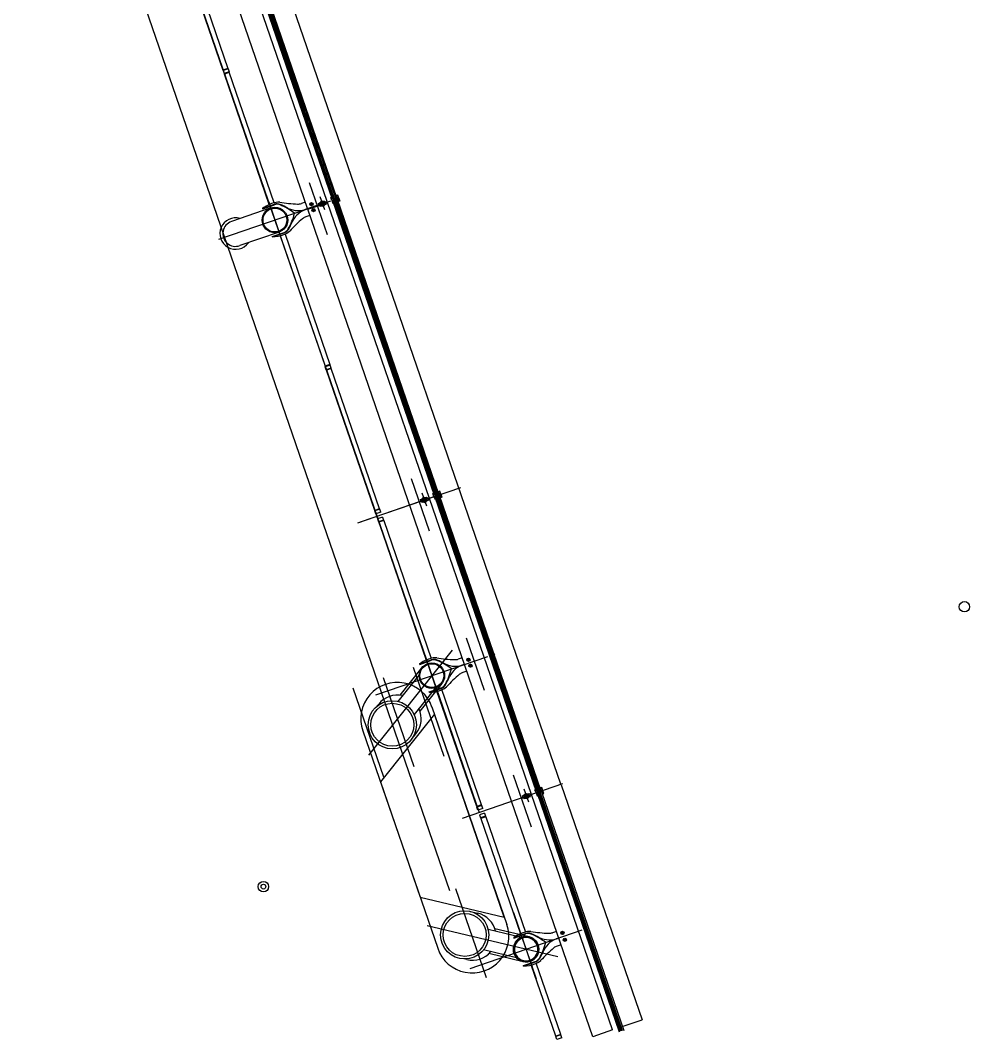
# Model space of a CAD drawing. Extents: x 809487 to 809680, y 818779 to 819225.
# Drawn here: x 809651.04 to 809660.13, y 818848.13 to 818857.89 of the extents above; entities that cross this region are included whole.
import ezdxf

# ---------------------------------------------------------------- set-up
doc = ezdxf.new("R2010")
doc.units = 0
for name, color, linetype in [('F-RC', 7, 'Continuous'), ('MAJ214__', 7, 'Continuous'), ('MAJ270__', 7, 'Continuous'), ('MAJ292__', 7, 'Continuous'), ('MAJ314__', 7, 'Continuous')]:
    doc.layers.add(name, color=color, linetype=linetype)

msp = doc.modelspace()

# ---------------------------------------------------------------- linework, layer by layer
at = {"layer": 'F-RC'}
for p, q in [((809652.566, 818858.7691), (809653.0283, 818857.4265)), ((809652.5187, 818858.7529), (809652.981, 818857.4102)), ((809653.0283, 818857.4265), (809652.981, 818857.4102)), ((809653.0299, 818857.4218), (809652.9827, 818857.4055)), ((809652.9827, 818857.4055), (809652.9924, 818857.3771)), ((809652.9829, 818857.4109), (809652.9846, 818857.4062)), ((809653.0397, 818857.3934), (809652.9924, 818857.3771)), ((809653.0264, 818857.4259), (809653.0281, 818857.4211)), ((809653.0299, 818857.4218), (809653.0397, 818857.3934)), ((809653.0378, 818857.3928), (809653.0394, 818857.388)), ((809653.0217, 818857.3819), (809652.9941, 818857.3724)), ((809653.4244, 818856.1225), (809652.9941, 818857.3724)), ((809652.9943, 818857.3778), (809652.996, 818857.3731)), ((809653.0413, 818857.3887), (809653.0217, 818857.3819)), ((809653.4716, 818856.1392), (809653.0413, 818857.3887)), ((809653.5748, 818855.8395), (809654.005, 818854.59)), ((809653.5274, 818855.8236), (809653.9577, 818854.5737)), ((809653.9854, 818854.5832), (809653.9577, 818854.5737)), ((809654.0066, 818854.5852), (809653.9594, 818854.5689)), ((809653.9691, 818854.5406), (809653.9594, 818854.5689)), ((809653.9613, 818854.5696), (809653.9596, 818854.5743)), ((809654.005, 818854.59), (809653.9854, 818854.5832)), ((809654.0048, 818854.5846), (809654.0031, 818854.5893)), ((809654.0164, 818854.5569), (809654.0066, 818854.5852)), ((809654.0164, 818854.5569), (809653.9691, 818854.5406)), ((809654.018, 818854.5521), (809653.9708, 818854.5359)), ((809654.4331, 818853.1932), (809653.9708, 818854.5359)), ((809653.9727, 818854.5365), (809653.971, 818854.5412)), ((809654.0162, 818854.5515), (809654.0145, 818854.5562)), ((809654.4804, 818853.2095), (809654.018, 818854.5521)), ((809654.4804, 818853.2095), (809654.4331, 818853.1932)), ((809654.482, 818853.2048), (809654.4347, 818853.1885)), ((809654.4366, 818853.1891), (809654.435, 818853.1939)), ((809654.4801, 818853.2041), (809654.4785, 818853.2088)), ((809654.4917, 818853.1764), (809654.482, 818853.2048)), ((809654.4445, 818853.1601), (809654.4347, 818853.1885)), ((809654.4917, 818853.1764), (809654.4445, 818853.1601)), ((809654.508, 818853.1291), (809654.4607, 818853.1128)), ((809654.4607, 818853.1128), (809654.4705, 818853.0845)), ((809654.5178, 818853.1008), (809654.4705, 818853.0845)), ((809654.508, 818853.1291), (809654.5178, 818853.1008)), ((809654.5159, 818853.1001), (809654.5175, 818853.0954)), ((809654.5194, 818853.096), (809654.4721, 818853.0798)), ((809654.4721, 818853.0798), (809654.9267, 818851.7596)), ((809654.4724, 818853.0851), (809654.474, 818853.0804)), ((809654.5194, 818853.096), (809654.9738, 818851.7763)), ((809655.4098, 818850.3567), (809655.0296, 818851.4607)), ((809655.4571, 818850.3729), (809655.077, 818851.4766)), ((809655.4571, 818850.3729), (809655.4098, 818850.3567)), ((809655.4587, 818850.3682), (809655.4114, 818850.3519)), ((809655.4568, 818850.3676), (809655.4552, 818850.3723)), ((809655.4685, 818850.3398), (809655.4587, 818850.3682)), ((809655.4212, 818850.3236), (809655.4114, 818850.3519)), ((809655.4133, 818850.3526), (809655.4117, 818850.3573)), ((809655.4685, 818850.3398), (809655.4212, 818850.3236)), ((809655.4847, 818850.2926), (809655.4375, 818850.2763)), ((809655.4375, 818850.2763), (809655.4472, 818850.2479)), ((809655.4847, 818850.2926), (809655.4945, 818850.2642)), ((809655.4945, 818850.2642), (809655.4472, 818850.2479)), ((809655.4961, 818850.2595), (809655.4488, 818850.2432)), ((809655.4488, 818850.2432), (809655.829, 818849.1391)), ((809655.4491, 818850.2486), (809655.4507, 818850.2439)), ((809655.4926, 818850.2636), (809655.4942, 818850.2588)), ((809655.4961, 818850.2595), (809655.8761, 818849.1558)), ((809656.1667, 818848.1583), (809655.9319, 818848.8402)), ((809656.214, 818848.1746), (809655.9793, 818848.8561)), ((809656.214, 818848.1746), (809656.1667, 818848.1583)), ((809656.2157, 818848.1699), (809656.1684, 818848.1536)), ((809656.1781, 818848.1252), (809656.1684, 818848.1536)), ((809656.1703, 818848.1543), (809656.1686, 818848.159)), ((809656.2254, 818848.1415), (809656.1781, 818848.1252)), ((809656.2138, 818848.1692), (809656.2121, 818848.174)), ((809656.2254, 818848.1415), (809656.2157, 818848.1699))]:
    msp.add_line(p, q, dxfattribs=at)
at = {"layer": 'MAJ214__'}
for p, q in [((809653.9778, 818856.1511), (809652.026, 818861.8195)), ((809654.0384, 818856.1747), (809653.0666, 818858.997)), ((809654.0392, 818856.1749), (809653.0673, 818858.9973)), ((809654.0486, 818856.1782), (809653.0768, 818859.0005)), ((809654.06, 818856.1821), (809653.0881, 818859.0045)), ((809653.7887, 818856.086), (809653.8974, 818856.1235)), ((809653.8941, 818856.1329), (809653.9045, 818856.1365)), ((809653.8974, 818856.1235), (809653.8941, 818856.1329)), ((809653.9488, 818856.1531), (809653.9048, 818856.1379)), ((809653.9062, 818856.1305), (809653.9138, 818856.1331)), ((809653.9139, 818856.1331), (809653.9447, 818856.1437)), ((809653.9146, 818856.1455), (809653.9364, 818856.153)), ((809653.9153, 818856.1468), (809653.9146, 818856.1455)), ((809653.9146, 818856.1455), (809653.9156, 818856.1427)), ((809653.9351, 818856.1536), (809653.9153, 818856.1468)), ((809653.9156, 818856.1427), (809653.9374, 818856.1502)), ((809653.918, 818856.1435), (809653.9177, 818856.1429)), ((809653.9178, 818856.1424), (809653.9177, 818856.1429)), ((809653.9196, 818856.1166), (809653.9504, 818856.1272)), ((809653.935, 818856.1494), (809653.9356, 818856.1491)), ((809653.9351, 818856.1536), (809653.9364, 818856.153)), ((809653.9358, 818856.1486), (809653.9356, 818856.1491)), ((809653.9364, 818856.153), (809653.9374, 818856.1502)), ((809653.9523, 818856.1463), (809653.9447, 818856.1437)), ((809653.9499, 818856.1521), (809653.9603, 818856.1557)), ((809653.9597, 818856.1237), (809653.9701, 818856.1273)), ((809653.9603, 818856.1557), (809653.9636, 818856.1462)), ((809653.9636, 818856.1462), (809653.9778, 818856.1511)), ((809653.9668, 818856.1368), (809653.981, 818856.1417)), ((809653.9668, 818856.1368), (809653.9701, 818856.1273)), ((809655.9328, 818850.4733), (809653.981, 818856.1417)), ((809655.0151, 818853.3381), (809654.0433, 818856.1605)), ((809655.0159, 818853.3384), (809654.044, 818856.1607)), ((809655.0253, 818853.3416), (809654.0535, 818856.164)), ((809655.0367, 818853.3455), (809654.0648, 818856.1679)), ((809653.7919, 818856.0766), (809653.9006, 818856.114)), ((809653.9039, 818856.1045), (809653.9006, 818856.114)), ((809653.9143, 818856.1081), (809653.9039, 818856.1045)), ((809653.9195, 818856.1165), (809653.9119, 818856.1139)), ((809653.9486, 818856.1176), (809653.9268, 818856.1101)), ((809653.9268, 818856.1101), (809653.9278, 818856.1072)), ((809653.9496, 818856.1147), (809653.9278, 818856.1072)), ((809653.9291, 818856.1066), (809653.9278, 818856.1072)), ((809653.9287, 818856.1107), (809653.9284, 818856.1117)), ((809653.9291, 818856.1066), (809653.9489, 818856.1134)), ((809653.9467, 818856.1169), (809653.9464, 818856.1179)), ((809653.9486, 818856.1176), (809653.9496, 818856.1147)), ((809653.9489, 818856.1134), (809653.9496, 818856.1147)), ((809654.8708, 818853.2964), (809654.8812, 818853.2999)), ((809654.8806, 818853.268), (809654.8708, 818853.2964)), ((809654.9255, 818853.3165), (809654.8815, 818853.3014)), ((809654.8829, 818853.2939), (809654.8905, 818853.2965)), ((809654.8906, 818853.2966), (809654.9214, 818853.3072)), ((809654.8913, 818853.309), (809654.9131, 818853.3165)), ((809654.892, 818853.3102), (809654.8913, 818853.309)), ((809654.8913, 818853.309), (809654.8923, 818853.3061)), ((809654.9118, 818853.3171), (809654.892, 818853.3102)), ((809654.8923, 818853.3061), (809654.9141, 818853.3136)), ((809654.8947, 818853.3069), (809654.8944, 818853.3063)), ((809654.8945, 818853.3058), (809654.8944, 818853.3063)), ((809654.9117, 818853.3128), (809654.9123, 818853.3125)), ((809654.9118, 818853.3171), (809654.9131, 818853.3165)), ((809654.9125, 818853.312), (809654.9123, 818853.3125)), ((809654.9131, 818853.3165), (809654.9141, 818853.3136)), ((809654.929, 818853.3098), (809654.9214, 818853.3072)), ((809654.9266, 818853.3156), (809654.937, 818853.3191)), ((809654.937, 818853.3191), (809654.9468, 818853.2908)), ((809655.9918, 818850.5016), (809655.02, 818853.3239)), ((809655.9926, 818850.5018), (809655.0207, 818853.3242)), ((809656.002, 818850.5051), (809655.0302, 818853.3274)), ((809656.0134, 818850.509), (809655.0416, 818853.3313)), ((809654.891, 818853.2716), (809654.8806, 818853.268)), ((809654.8962, 818853.28), (809654.8886, 818853.2774)), ((809654.8963, 818853.28), (809654.9271, 818853.2906)), ((809654.9253, 818853.281), (809654.9035, 818853.2735)), ((809654.9035, 818853.2735), (809654.9045, 818853.2707)), ((809654.9263, 818853.2782), (809654.9045, 818853.2707)), ((809654.9058, 818853.2701), (809654.9045, 818853.2707)), ((809654.9054, 818853.2742), (809654.9051, 818853.2751)), ((809654.9058, 818853.2701), (809654.9257, 818853.2769)), ((809654.9234, 818853.2803), (809654.9231, 818853.2813)), ((809654.9253, 818853.281), (809654.9263, 818853.2782)), ((809654.9257, 818853.2769), (809654.9263, 818853.2782)), ((809654.9364, 818853.2872), (809654.9468, 818853.2908)), ((809655.8475, 818850.4598), (809655.858, 818850.4634)), ((809655.9022, 818850.4799), (809655.8582, 818850.4648)), ((809655.8673, 818850.46), (809655.8981, 818850.4706)), ((809655.868, 818850.4724), (809655.8898, 818850.4799)), ((809655.8687, 818850.4737), (809655.868, 818850.4724)), ((809655.868, 818850.4724), (809655.869, 818850.4696)), ((809655.8885, 818850.4805), (809655.8687, 818850.4737)), ((809655.869, 818850.4696), (809655.8908, 818850.4771)), ((809655.8714, 818850.4704), (809655.8711, 818850.4698)), ((809655.8712, 818850.4693), (809655.8711, 818850.4698)), ((809655.8884, 818850.4763), (809655.889, 818850.4759)), ((809655.8885, 818850.4805), (809655.8898, 818850.4799)), ((809655.8892, 818850.4755), (809655.889, 818850.4759)), ((809655.8898, 818850.4799), (809655.8908, 818850.4771)), ((809655.9057, 818850.4732), (809655.8981, 818850.4706)), ((809655.9033, 818850.479), (809655.9137, 818850.4826)), ((809655.9137, 818850.4826), (809655.9186, 818850.4684)), ((809655.9235, 818850.4542), (809655.9186, 818850.4684)), ((809656.7092, 818848.2184), (809655.9328, 818850.4733)), ((809656.7836, 818848.2022), (809655.9967, 818850.4874)), ((809656.7843, 818848.2025), (809655.9975, 818850.4876)), ((809656.7937, 818848.2057), (809656.0069, 818850.4909)), ((809656.8051, 818848.2097), (809656.0183, 818850.4948)), ((809655.8524, 818850.4456), (809655.8475, 818850.4598)), ((809655.8573, 818850.4314), (809655.8524, 818850.4456)), ((809655.8677, 818850.435), (809655.8573, 818850.4314)), ((809655.8596, 818850.4573), (809655.8672, 818850.46)), ((809655.8729, 818850.4434), (809655.8653, 818850.4408)), ((809655.873, 818850.4435), (809655.9038, 818850.4541)), ((809655.902, 818850.4444), (809655.8803, 818850.437)), ((809655.8803, 818850.437), (809655.8812, 818850.4341)), ((809655.903, 818850.4416), (809655.8812, 818850.4341)), ((809655.8825, 818850.4335), (809655.8812, 818850.4341)), ((809655.8821, 818850.4376), (809655.8818, 818850.4386)), ((809655.8825, 818850.4335), (809655.9024, 818850.4403)), ((809655.9001, 818850.4438), (809655.8998, 818850.4447)), ((809655.902, 818850.4444), (809655.903, 818850.4416)), ((809655.9024, 818850.4403), (809655.903, 818850.4416)), ((809655.9131, 818850.4506), (809655.9235, 818850.4542))]:
    msp.add_line(p, q, dxfattribs=at)
for points in [[(809653.3602, 818856.0856), (809653.473, 818856.1244)], [(809653.9154, 818856.1072), (809653.9594, 818856.1223)], [(809653.4541, 818855.8131), (809653.5669, 818855.852)], [(809654.8921, 818853.2706), (809654.9361, 818853.2858)], [(809654.8625, 818851.7227), (809654.9753, 818851.7616)], [(809654.9563, 818851.4503), (809655.0691, 818851.4891)], [(809655.8688, 818850.4341), (809655.9128, 818850.4492)], [(809655.7648, 818849.1022), (809655.8776, 818849.1411)], [(809655.8586, 818848.8298), (809655.9714, 818848.8686)]]:
    msp.add_lwpolyline(points, dxfattribs=at)
for centre, radius in [((809653.8278, 818856.1259), 0.0155), ((809653.8278, 818856.1259), 0.0135), ((809653.8278, 818856.1259), 0.0042), ((809653.9321, 818856.1301), 0.006), ((809653.8473, 818856.0692), 0.0155), ((809653.8473, 818856.0692), 0.0135), ((809653.8473, 818856.0692), 0.0042), ((809654.9088, 818853.2936), 0.006), ((809655.3301, 818851.7631), 0.0155), ((809655.3301, 818851.7631), 0.0135), ((809655.3301, 818851.7631), 0.0042), ((809655.3496, 818851.7063), 0.0155), ((809655.3496, 818851.7063), 0.0135), ((809655.3496, 818851.7063), 0.0042), ((809656.2307, 818849.1473), 0.0155), ((809656.2307, 818849.1473), 0.0135), ((809656.2307, 818849.1473), 0.0042), ((809656.2535, 818849.0811), 0.0155), ((809656.2535, 818849.0811), 0.0135), ((809656.2535, 818849.0811), 0.0042)]:
    msp.add_circle(centre, radius, dxfattribs=at)
for centre, radius, start, end in [((809653.4988, 818856.0495), 0.0792, 68.03764, 109), ((809653.3164, 818855.5971), 0.567, 59.89592, 68.03764), ((809653.9321, 818856.1301), 0.0095, 146.69488, 251.30512), ((809653.9321, 818856.1301), 0.0109, 101.1265, 116.87349), ((809653.9321, 818856.1301), 0.0095, 325.18264, 72.81736), ((809653.6108, 818856.105), 0.02, 239.89592, 251.32459), ((809653.7027, 818856.2947), 0.2307, 244.76877, 292.32268), ((809653.8527, 818855.8592), 0.2307, 105.67731, 153.23123), ((809653.8527, 818855.8592), 0.2307, 105.67731, 112.32268), ((809653.7027, 818856.2947), 0.2307, 285.67731, 292.32268), ((809653.9321, 818856.1301), 0.0109, 281.1265, 296.87349), ((809653.1188, 818856.1711), 0.567, 329.96236, 338.10407), ((809653.6634, 818855.9521), 0.02, 146.67541, 158.10407), ((809653.5411, 818855.9269), 0.0792, 289, 329.96236), ((809654.9088, 818853.2936), 0.0095, 146.69488, 251.30512), ((809654.9088, 818853.2936), 0.0109, 101.1265, 116.87349), ((809654.9088, 818853.2936), 0.0095, 325.18264, 72.81736), ((809654.9088, 818853.2936), 0.0109, 281.1265, 296.87349), ((809655.0011, 818851.6867), 0.0792, 68.03764, 109), ((809654.8186, 818851.2343), 0.567, 59.89592, 68.03764), ((809655.1131, 818851.7421), 0.02, 239.89592, 251.32459), ((809655.205, 818851.9318), 0.2307, 244.76877, 292.32268), ((809655.3549, 818851.4964), 0.2307, 105.67731, 153.23123), ((809655.3549, 818851.4964), 0.2307, 105.67731, 112.32268), ((809655.205, 818851.9318), 0.2307, 285.67731, 292.32268), ((809654.621, 818851.8082), 0.567, 329.96236, 338.10407), ((809655.1657, 818851.5893), 0.02, 146.67541, 158.10407), ((809655.0433, 818851.564), 0.0792, 289, 329.96236), ((809655.8855, 818850.457), 0.0095, 146.69488, 199.00008), ((809655.8855, 818850.457), 0.006, 18.99986, 199.00013), ((809655.8855, 818850.457), 0.0109, 101.1265, 116.87349), ((809655.8855, 818850.457), 0.0095, 18.99991, 72.81736), ((809655.8855, 818850.457), 0.0095, 199.00008, 251.30512), ((809655.8855, 818850.457), 0.006, 199.00013, 18.99986), ((809655.8855, 818850.457), 0.0109, 281.1265, 296.87349), ((809655.8855, 818850.457), 0.0095, 325.18264, 18.99991), ((809655.9034, 818849.0662), 0.0792, 68.03764, 109), ((809655.7209, 818848.6138), 0.567, 59.89592, 68.03764), ((809656.0154, 818849.1216), 0.02, 239.89592, 251.32459), ((809656.1073, 818849.3113), 0.2307, 244.76877, 292.32268), ((809656.2573, 818848.8759), 0.2307, 105.67731, 153.23123), ((809656.1073, 818849.3113), 0.2307, 285.67731, 292.32268), ((809656.2573, 818848.8759), 0.2307, 105.67731, 112.32268), ((809655.9456, 818848.9435), 0.0792, 289, 329.96236), ((809655.5233, 818849.1877), 0.567, 329.96236, 338.10407), ((809656.068, 818848.9688), 0.02, 146.67541, 158.10407)]:
    msp.add_arc(centre, radius, start, end, dxfattribs=at)
for points, degree in [([(809653.9045, 818856.1372), (809653.9045, 818856.1372), (809653.9045, 818856.1373), (809653.9046, 818856.1374), (809653.9046, 818856.1375), (809653.9046, 818856.1375), (809653.9046, 818856.1376), (809653.9046, 818856.1376), (809653.9046, 818856.1377), (809653.9046, 818856.1377), (809653.9047, 818856.1377), (809653.9047, 818856.1378), (809653.9047, 818856.1378), (809653.9048, 818856.1379), (809653.9048, 818856.1379), (809653.9048, 818856.1379)], 3), ([(809653.9054, 818856.131), (809653.9053, 818856.1313), (809653.9052, 818856.1317), (809653.905, 818856.1326), (809653.9049, 818856.1331), (809653.9047, 818856.1342), (809653.9046, 818856.1348), (809653.9046, 818856.136), (809653.9045, 818856.1366), (809653.9045, 818856.1372)], 3), ([(809653.9054, 818856.131), (809653.9054, 818856.131), (809653.9054, 818856.131), (809653.9054, 818856.1309), (809653.9054, 818856.1309), (809653.9054, 818856.1309), (809653.9054, 818856.1308), (809653.9054, 818856.1308)], 3), ([(809653.9062, 818856.1305), (809653.9062, 818856.1305), (809653.9062, 818856.1305), (809653.9062, 818856.1304), (809653.9061, 818856.1304), (809653.906, 818856.1304), (809653.906, 818856.1304), (809653.9059, 818856.1304), (809653.9058, 818856.1305), (809653.9057, 818856.1305), (809653.9056, 818856.1306), (809653.9055, 818856.1307), (809653.9055, 818856.1308), (809653.9054, 818856.1308)], 3), ([(809653.9138, 818856.1331), (809653.9138, 818856.1331), (809653.9138, 818856.133), (809653.9139, 818856.1329), (809653.9139, 818856.1327), (809653.914, 818856.1321), (809653.9141, 818856.1317), (809653.9143, 818856.1305), (809653.9144, 818856.1295), (809653.9149, 818856.1272), (809653.9152, 818856.126), (809653.9159, 818856.1237), (809653.9164, 818856.1226), (809653.9174, 818856.1205), (809653.9179, 818856.1196), (809653.9186, 818856.1182), (809653.9189, 818856.1178), (809653.9193, 818856.1171), (809653.9194, 818856.1169), (809653.9194, 818856.1166), (809653.9195, 818856.1166), (809653.9195, 818856.1165)], 3), ([(809653.9138, 818856.1331), (809653.9138, 818856.1331), (809653.9139, 818856.1331), (809653.9139, 818856.1331)], 2), ([(809653.925, 818856.1366), (809653.925, 818856.1366), (809653.925, 818856.1366), (809653.9249, 818856.1365), (809653.9249, 818856.1364), (809653.9247, 818856.1362), (809653.9246, 818856.136), (809653.9244, 818856.1357), (809653.9243, 818856.1355), (809653.9242, 818856.1353)], 3), ([(809653.9272, 818856.1399), (809653.926, 818856.1382), (809653.925, 818856.1366)], 2), ([(809653.9337, 818856.1396), (809653.9319, 818856.1402), (809653.93, 818856.1409)], 2), ([(809653.9351, 818856.1391), (809653.935, 818856.1392), (809653.9348, 818856.1393), (809653.9343, 818856.1394), (809653.9341, 818856.1395), (809653.9339, 818856.1395), (809653.9338, 818856.1396), (809653.9337, 818856.1396), (809653.9337, 818856.1396), (809653.9337, 818856.1396)], 3), ([(809653.9371, 818856.1204), (809653.9382, 818856.1221), (809653.9392, 818856.1236)], 2), ([(809653.9392, 818856.1236), (809653.9392, 818856.1236), (809653.9392, 818856.1236), (809653.9393, 818856.1237), (809653.9393, 818856.1238), (809653.9395, 818856.124), (809653.9396, 818856.1242), (809653.9398, 818856.1246), (809653.9399, 818856.1247), (809653.94, 818856.1249)], 3), ([(809653.9504, 818856.1272), (809653.9504, 818856.1272), (809653.9504, 818856.1272), (809653.9503, 818856.1274), (809653.9503, 818856.1276), (809653.9502, 818856.1281), (809653.9501, 818856.1285), (809653.9499, 818856.1298), (809653.9498, 818856.1308), (809653.9493, 818856.1331), (809653.949, 818856.1342), (809653.9483, 818856.1366), (809653.9478, 818856.1377), (809653.9468, 818856.1398), (809653.9463, 818856.1407), (809653.9456, 818856.142), (809653.9453, 818856.1425), (809653.9449, 818856.1431), (809653.9448, 818856.1433), (809653.9448, 818856.1436), (809653.9447, 818856.1437), (809653.9447, 818856.1437)], 3), ([(809653.9488, 818856.1531), (809653.9488, 818856.1531), (809653.9489, 818856.1531), (809653.9489, 818856.1531), (809653.949, 818856.153), (809653.9491, 818856.153), (809653.9491, 818856.153), (809653.9492, 818856.153), (809653.9492, 818856.1529), (809653.9492, 818856.1529), (809653.9493, 818856.1529), (809653.9493, 818856.1528), (809653.9494, 818856.1528), (809653.9494, 818856.1527), (809653.9495, 818856.1527), (809653.9495, 818856.1527)], 3), ([(809653.9495, 818856.1527), (809653.9499, 818856.1522), (809653.9502, 818856.1517), (809653.9509, 818856.1507), (809653.9512, 818856.1502), (809653.9517, 818856.1492), (809653.952, 818856.1487), (809653.9524, 818856.1479), (809653.9525, 818856.1476), (809653.9526, 818856.1473)], 3), ([(809653.958, 818856.1298), (809653.9574, 818856.1296), (809653.9567, 818856.1293), (809653.9551, 818856.1288), (809653.9542, 818856.1285), (809653.9526, 818856.1279), (809653.952, 818856.1277), (809653.9511, 818856.1274), (809653.9508, 818856.1273), (809653.9504, 818856.1272)], 3), ([(809653.958, 818856.1298), (809653.9571, 818856.1295), (809653.9563, 818856.1292), (809653.9554, 818856.1289), (809653.9541, 818856.1285), (809653.9529, 818856.128), (809653.9515, 818856.1276), (809653.9512, 818856.1274), (809653.9508, 818856.1273), (809653.9504, 818856.1272)], 3), ([(809653.9527, 818856.1471), (809653.9527, 818856.1471), (809653.9527, 818856.147), (809653.9527, 818856.1469), (809653.9527, 818856.1469), (809653.9527, 818856.1467), (809653.9527, 818856.1466), (809653.9526, 818856.1465), (809653.9525, 818856.1465), (809653.9524, 818856.1464), (809653.9524, 818856.1464), (809653.9523, 818856.1463), (809653.9523, 818856.1463), (809653.9523, 818856.1463)], 3), ([(809653.9527, 818856.1471), (809653.9527, 818856.1471), (809653.9527, 818856.1471), (809653.9527, 818856.1472), (809653.9527, 818856.1472), (809653.9526, 818856.1472), (809653.9526, 818856.1473), (809653.9526, 818856.1473)], 3), ([(809653.958, 818856.1298), (809653.958, 818856.1298), (809653.958, 818856.1298), (809653.958, 818856.1298), (809653.9581, 818856.1298), (809653.9582, 818856.1298), (809653.9582, 818856.1298), (809653.9583, 818856.1298), (809653.9584, 818856.1298), (809653.9585, 818856.1297), (809653.9586, 818856.1297), (809653.9587, 818856.1296), (809653.9587, 818856.1295), (809653.9588, 818856.1294)], 3), ([(809653.9588, 818856.1292), (809653.9588, 818856.1292), (809653.9588, 818856.1293), (809653.9588, 818856.1293), (809653.9588, 818856.1293), (809653.9588, 818856.1294), (809653.9588, 818856.1294), (809653.9588, 818856.1294)], 3), ([(809653.9588, 818856.1292), (809653.9589, 818856.1289), (809653.959, 818856.1286), (809653.9592, 818856.1277), (809653.9593, 818856.1272), (809653.9595, 818856.126), (809653.9596, 818856.1255), (809653.9596, 818856.1243), (809653.9597, 818856.1237), (809653.9597, 818856.1231)], 3), ([(809653.9597, 818856.1231), (809653.9597, 818856.123), (809653.9597, 818856.1229), (809653.9597, 818856.1228), (809653.9596, 818856.1228), (809653.9596, 818856.1227), (809653.9596, 818856.1227), (809653.9596, 818856.1226), (809653.9596, 818856.1226), (809653.9596, 818856.1225), (809653.9595, 818856.1225), (809653.9595, 818856.1224), (809653.9595, 818856.1224), (809653.9594, 818856.1224), (809653.9594, 818856.1223), (809653.9594, 818856.1223)], 3), ([(809653.9115, 818856.1131), (809653.9115, 818856.1132), (809653.9115, 818856.1132), (809653.9115, 818856.1133), (809653.9115, 818856.1134), (809653.9115, 818856.1135), (809653.9115, 818856.1136), (809653.9116, 818856.1137), (809653.9117, 818856.1138), (809653.9118, 818856.1139), (809653.9118, 818856.1139), (809653.9119, 818856.1139), (809653.9119, 818856.1139), (809653.9119, 818856.1139)], 3), ([(809653.9115, 818856.1131), (809653.9115, 818856.1131), (809653.9115, 818856.1131), (809653.9115, 818856.1131), (809653.9115, 818856.1131), (809653.9116, 818856.113), (809653.9116, 818856.113), (809653.9116, 818856.1129)], 3), ([(809653.9147, 818856.1076), (809653.9143, 818856.1081), (809653.914, 818856.1086), (809653.9133, 818856.1095), (809653.913, 818856.11), (809653.9125, 818856.111), (809653.9122, 818856.1115), (809653.9118, 818856.1123), (809653.9117, 818856.1126), (809653.9116, 818856.1129)], 3), ([(809653.9154, 818856.1072), (809653.9154, 818856.1072), (809653.9153, 818856.1072), (809653.9153, 818856.1072), (809653.9152, 818856.1072), (809653.9151, 818856.1072), (809653.9151, 818856.1072), (809653.9151, 818856.1073), (809653.915, 818856.1073), (809653.915, 818856.1073), (809653.9149, 818856.1074), (809653.9149, 818856.1074), (809653.9149, 818856.1074), (809653.9148, 818856.1075), (809653.9148, 818856.1076), (809653.9147, 818856.1076)], 3), ([(809653.9196, 818856.1166), (809653.9196, 818856.1166), (809653.9195, 818856.1165), (809653.9195, 818856.1165)], 2), ([(809653.9196, 818856.1166), (809653.9196, 818856.1166), (809653.9195, 818856.1165), (809653.9195, 818856.1165)], 2), ([(809653.9291, 818856.1211), (809653.9292, 818856.1211), (809653.9295, 818856.121), (809653.9299, 818856.1209), (809653.9301, 818856.1208), (809653.9303, 818856.1207), (809653.9304, 818856.1207), (809653.9305, 818856.1206), (809653.9305, 818856.1206), (809653.9305, 818856.1206)], 3), ([(809653.9305, 818856.1206), (809653.9323, 818856.12), (809653.9342, 818856.1194)], 2), ([(809654.8812, 818853.3006), (809654.8812, 818853.3007), (809654.8812, 818853.3008), (809654.8813, 818853.3009), (809654.8813, 818853.3009), (809654.8813, 818853.301), (809654.8813, 818853.301), (809654.8813, 818853.3011), (809654.8813, 818853.3011), (809654.8813, 818853.3012), (809654.8814, 818853.3012), (809654.8814, 818853.3013), (809654.8814, 818853.3013), (809654.8815, 818853.3013), (809654.8815, 818853.3014), (809654.8815, 818853.3014)], 3), ([(809654.8821, 818853.2945), (809654.882, 818853.2948), (809654.8819, 818853.2951), (809654.8817, 818853.296), (809654.8816, 818853.2965), (809654.8814, 818853.2977), (809654.8813, 818853.2982), (809654.8813, 818853.2994), (809654.8812, 818853.3), (809654.8812, 818853.3006)], 3), ([(809654.8821, 818853.2945), (809654.8821, 818853.2944), (809654.8821, 818853.2944), (809654.8821, 818853.2944), (809654.8821, 818853.2943), (809654.8821, 818853.2943), (809654.8821, 818853.2943), (809654.8821, 818853.2943)], 3), ([(809654.8829, 818853.2939), (809654.8829, 818853.2939), (809654.8829, 818853.2939), (809654.8829, 818853.2939), (809654.8828, 818853.2939), (809654.8827, 818853.2939), (809654.8827, 818853.2939), (809654.8826, 818853.2939), (809654.8825, 818853.2939), (809654.8824, 818853.294), (809654.8823, 818853.294), (809654.8822, 818853.2941), (809654.8822, 818853.2942), (809654.8821, 818853.2943)], 3), ([(809654.8905, 818853.2965), (809654.8905, 818853.2965), (809654.8906, 818853.2965), (809654.8906, 818853.2966)], 2), ([(809654.8905, 818853.2965), (809654.8905, 818853.2965), (809654.8905, 818853.2965), (809654.8906, 818853.2963), (809654.8906, 818853.2961), (809654.8907, 818853.2956), (809654.8908, 818853.2952), (809654.891, 818853.2939), (809654.8911, 818853.2929), (809654.8916, 818853.2906), (809654.8919, 818853.2894), (809654.8926, 818853.2871), (809654.8931, 818853.286), (809654.8941, 818853.2839), (809654.8946, 818853.283), (809654.8953, 818853.2817), (809654.8956, 818853.2812), (809654.896, 818853.2806), (809654.8961, 818853.2803), (809654.8962, 818853.2801), (809654.8962, 818853.28), (809654.8962, 818853.28)], 3), ([(809654.9017, 818853.3001), (809654.9017, 818853.3001), (809654.9017, 818853.3001), (809654.9016, 818853.3), (809654.9016, 818853.2999), (809654.9014, 818853.2997), (809654.9013, 818853.2995), (809654.9011, 818853.2991), (809654.901, 818853.2989), (809654.9009, 818853.2988)], 3), ([(809654.9039, 818853.3033), (809654.9027, 818853.3016), (809654.9017, 818853.3001)], 2), ([(809654.9104, 818853.3031), (809654.9086, 818853.3036), (809654.9067, 818853.3043)], 2), ([(809654.9119, 818853.3026), (809654.9117, 818853.3026), (809654.9115, 818853.3027), (809654.911, 818853.3028), (809654.9108, 818853.3029), (809654.9106, 818853.303), (809654.9105, 818853.303), (809654.9104, 818853.3031), (809654.9104, 818853.3031), (809654.9104, 818853.3031)], 3), ([(809654.9271, 818853.2906), (809654.9271, 818853.2906), (809654.9271, 818853.2906), (809654.927, 818853.2908), (809654.927, 818853.291), (809654.9269, 818853.2916), (809654.9268, 818853.292), (809654.9266, 818853.2932), (809654.9265, 818853.2942), (809654.926, 818853.2965), (809654.9257, 818853.2977), (809654.925, 818853.3), (809654.9245, 818853.3011), (809654.9235, 818853.3032), (809654.923, 818853.3041), (809654.9223, 818853.3054), (809654.922, 818853.3059), (809654.9217, 818853.3066), (809654.9216, 818853.3068), (809654.9215, 818853.307), (809654.9214, 818853.3071), (809654.9214, 818853.3072)], 3), ([(809654.9255, 818853.3165), (809654.9255, 818853.3165), (809654.9256, 818853.3165), (809654.9257, 818853.3165), (809654.9257, 818853.3165), (809654.9258, 818853.3165), (809654.9258, 818853.3164), (809654.9259, 818853.3164), (809654.9259, 818853.3164), (809654.9259, 818853.3163), (809654.926, 818853.3163), (809654.926, 818853.3163), (809654.9261, 818853.3162), (809654.9261, 818853.3162), (809654.9262, 818853.3161), (809654.9262, 818853.3161)], 3), ([(809654.9262, 818853.3161), (809654.9266, 818853.3156), (809654.9269, 818853.3151), (809654.9276, 818853.3141), (809654.9279, 818853.3137), (809654.9284, 818853.3127), (809654.9287, 818853.3122), (809654.9291, 818853.3114), (809654.9292, 818853.3111), (809654.9293, 818853.3107)], 3), ([(809654.9347, 818853.2932), (809654.9341, 818853.293), (809654.9334, 818853.2928), (809654.9318, 818853.2922), (809654.9309, 818853.2919), (809654.9293, 818853.2914), (809654.9287, 818853.2912), (809654.9278, 818853.2908), (809654.9275, 818853.2907), (809654.9271, 818853.2906)], 3), ([(809654.9347, 818853.2932), (809654.9338, 818853.2929), (809654.933, 818853.2926), (809654.9321, 818853.2923), (809654.9308, 818853.2919), (809654.9296, 818853.2915), (809654.9283, 818853.291), (809654.9279, 818853.2909), (809654.9275, 818853.2908), (809654.9271, 818853.2906)], 3), ([(809654.9294, 818853.3105), (809654.9294, 818853.3105), (809654.9294, 818853.3105), (809654.9294, 818853.3104), (809654.9294, 818853.3103), (809654.9294, 818853.3101), (809654.9294, 818853.3101), (809654.9293, 818853.31), (809654.9292, 818853.3099), (809654.9291, 818853.3098), (809654.9291, 818853.3098), (809654.929, 818853.3098), (809654.929, 818853.3098), (809654.929, 818853.3098)], 3), ([(809654.9294, 818853.3105), (809654.9294, 818853.3106), (809654.9294, 818853.3106), (809654.9294, 818853.3106), (809654.9294, 818853.3106), (809654.9293, 818853.3107), (809654.9293, 818853.3107), (809654.9293, 818853.3107)], 3), ([(809654.9347, 818853.2932), (809654.9347, 818853.2932), (809654.9347, 818853.2932), (809654.9348, 818853.2932), (809654.9348, 818853.2933), (809654.9349, 818853.2933), (809654.9349, 818853.2933), (809654.935, 818853.2933), (809654.9351, 818853.2932), (809654.9352, 818853.2932), (809654.9353, 818853.2931), (809654.9354, 818853.293), (809654.9355, 818853.2929), (809654.9355, 818853.2929)], 3), ([(809654.9355, 818853.2927), (809654.9355, 818853.2927), (809654.9355, 818853.2927), (809654.9355, 818853.2928), (809654.9355, 818853.2928), (809654.9355, 818853.2928), (809654.9355, 818853.2928), (809654.9355, 818853.2929)], 3), ([(809654.9355, 818853.2927), (809654.9356, 818853.2923), (809654.9357, 818853.292), (809654.9359, 818853.2911), (809654.936, 818853.2906), (809654.9362, 818853.2895), (809654.9363, 818853.2889), (809654.9364, 818853.2877), (809654.9364, 818853.2871), (809654.9364, 818853.2865)], 3), ([(809654.8882, 818853.2766), (809654.8882, 818853.2766), (809654.8882, 818853.2766), (809654.8882, 818853.2768), (809654.8882, 818853.2768), (809654.8882, 818853.277), (809654.8882, 818853.2771), (809654.8883, 818853.2772), (809654.8884, 818853.2772), (809654.8885, 818853.2773), (809654.8885, 818853.2773), (809654.8886, 818853.2774), (809654.8886, 818853.2774), (809654.8886, 818853.2774)], 3), ([(809654.8882, 818853.2766), (809654.8882, 818853.2766), (809654.8882, 818853.2766), (809654.8882, 818853.2765), (809654.8883, 818853.2765), (809654.8883, 818853.2764), (809654.8883, 818853.2764), (809654.8883, 818853.2764)], 3), ([(809654.8914, 818853.271), (809654.8911, 818853.2715), (809654.8907, 818853.272), (809654.89, 818853.273), (809654.8897, 818853.2735), (809654.8892, 818853.2745), (809654.8889, 818853.275), (809654.8886, 818853.2758), (809654.8884, 818853.2761), (809654.8883, 818853.2764)], 3), ([(809654.8921, 818853.2706), (809654.8921, 818853.2706), (809654.892, 818853.2706), (809654.892, 818853.2706), (809654.8919, 818853.2706), (809654.8918, 818853.2707), (809654.8918, 818853.2707), (809654.8918, 818853.2707), (809654.8917, 818853.2707), (809654.8917, 818853.2708), (809654.8916, 818853.2708), (809654.8916, 818853.2709), (809654.8916, 818853.2709), (809654.8915, 818853.271), (809654.8915, 818853.271), (809654.8914, 818853.271)], 3), ([(809654.8963, 818853.28), (809654.8963, 818853.28), (809654.8962, 818853.28), (809654.8962, 818853.28)], 2), ([(809654.8963, 818853.28), (809654.8963, 818853.28), (809654.8962, 818853.28), (809654.8962, 818853.28)], 2), ([(809654.9058, 818853.2846), (809654.9059, 818853.2845), (809654.9062, 818853.2844), (809654.9066, 818853.2843), (809654.9068, 818853.2842), (809654.907, 818853.2841), (809654.9071, 818853.2841), (809654.9072, 818853.2841), (809654.9072, 818853.2841), (809654.9072, 818853.2841)], 3), ([(809654.9072, 818853.2841), (809654.909, 818853.2835), (809654.9109, 818853.2828)], 2), ([(809654.9138, 818853.2838), (809654.9149, 818853.2855), (809654.9159, 818853.287)], 2), ([(809654.9159, 818853.287), (809654.9159, 818853.2871), (809654.9159, 818853.2871), (809654.916, 818853.2872), (809654.916, 818853.2872), (809654.9162, 818853.2875), (809654.9163, 818853.2876), (809654.9165, 818853.288), (809654.9166, 818853.2882), (809654.9167, 818853.2884)], 3), ([(809654.9364, 818853.2865), (809654.9364, 818853.2864), (809654.9364, 818853.2864), (809654.9364, 818853.2863), (809654.9363, 818853.2862), (809654.9363, 818853.2862), (809654.9363, 818853.2861), (809654.9363, 818853.2861), (809654.9363, 818853.286), (809654.9363, 818853.286), (809654.9362, 818853.2859), (809654.9362, 818853.2859), (809654.9362, 818853.2858), (809654.9361, 818853.2858), (809654.9361, 818853.2858), (809654.9361, 818853.2858)], 3), ([(809655.8579, 818850.4641), (809655.8579, 818850.4641), (809655.8579, 818850.4642), (809655.858, 818850.4643), (809655.858, 818850.4643), (809655.858, 818850.4644), (809655.858, 818850.4645), (809655.858, 818850.4645), (809655.858, 818850.4645), (809655.8581, 818850.4646), (809655.8581, 818850.4646), (809655.8581, 818850.4647), (809655.8581, 818850.4647), (809655.8582, 818850.4648), (809655.8582, 818850.4648), (809655.8582, 818850.4648)], 3), ([(809655.8588, 818850.4579), (809655.8587, 818850.4582), (809655.8586, 818850.4586), (809655.8584, 818850.4594), (809655.8583, 818850.46), (809655.8581, 818850.4611), (809655.8581, 818850.4617), (809655.858, 818850.4629), (809655.8579, 818850.4635), (809655.8579, 818850.4641)], 3), ([(809655.8784, 818850.4635), (809655.8784, 818850.4635), (809655.8784, 818850.4635), (809655.8784, 818850.4634), (809655.8783, 818850.4633), (809655.8782, 818850.4631), (809655.878, 818850.4629), (809655.8778, 818850.4626), (809655.8777, 818850.4624), (809655.8776, 818850.4622)], 3), ([(809655.8806, 818850.4668), (809655.8794, 818850.4651), (809655.8784, 818850.4635)], 2), ([(809655.8871, 818850.4665), (809655.8854, 818850.4671), (809655.8834, 818850.4678)], 2), ([(809655.8886, 818850.466), (809655.8884, 818850.4661), (809655.8882, 818850.4661), (809655.8878, 818850.4663), (809655.8876, 818850.4663), (809655.8873, 818850.4664), (809655.8872, 818850.4665), (809655.8871, 818850.4665), (809655.8871, 818850.4665), (809655.8871, 818850.4665)], 3), ([(809655.9019, 818850.4627), (809655.9016, 818850.4637), (809655.9012, 818850.4647), (809655.9002, 818850.4666), (809655.8997, 818850.4676), (809655.899, 818850.4689), (809655.8987, 818850.4694), (809655.8984, 818850.47), (809655.8983, 818850.4702), (809655.8982, 818850.4705), (809655.8981, 818850.4706), (809655.8981, 818850.4706)], 3), ([(809655.9038, 818850.4541), (809655.9038, 818850.4541), (809655.9038, 818850.4541), (809655.9038, 818850.4542), (809655.9037, 818850.4544), (809655.9036, 818850.455), (809655.9035, 818850.4554), (809655.9033, 818850.4567), (809655.9032, 818850.4577), (809655.9027, 818850.4599), (809655.9025, 818850.4611), (809655.902, 818850.4624), (809655.902, 818850.4626), (809655.9019, 818850.4627)], 3), ([(809655.9022, 818850.4799), (809655.9022, 818850.48), (809655.9023, 818850.48), (809655.9024, 818850.4799), (809655.9024, 818850.4799), (809655.9025, 818850.4799), (809655.9025, 818850.4799), (809655.9026, 818850.4798), (809655.9026, 818850.4798), (809655.9026, 818850.4798), (809655.9027, 818850.4798), (809655.9027, 818850.4797), (809655.9028, 818850.4797), (809655.9028, 818850.4796), (809655.9029, 818850.4796), (809655.9029, 818850.4795)], 3), ([(809655.9029, 818850.4795), (809655.9033, 818850.4791), (809655.9036, 818850.4786), (809655.9043, 818850.4776), (809655.9046, 818850.4771), (809655.9051, 818850.4761), (809655.9054, 818850.4756), (809655.9058, 818850.4748), (809655.9059, 818850.4745), (809655.906, 818850.4742)], 3), ([(809655.9061, 818850.474), (809655.9061, 818850.474), (809655.9061, 818850.4739), (809655.9061, 818850.4738), (809655.9061, 818850.4737), (809655.9061, 818850.4736), (809655.9061, 818850.4735), (809655.906, 818850.4734), (809655.9059, 818850.4734), (809655.9058, 818850.4733), (809655.9058, 818850.4732), (809655.9057, 818850.4732), (809655.9057, 818850.4732), (809655.9057, 818850.4732)], 3), ([(809655.9061, 818850.474), (809655.9061, 818850.474), (809655.9061, 818850.474), (809655.9061, 818850.4741), (809655.9061, 818850.4741), (809655.906, 818850.4741), (809655.906, 818850.4742), (809655.906, 818850.4742)], 3), ([(809655.8588, 818850.4579), (809655.8588, 818850.4579), (809655.8588, 818850.4579), (809655.8588, 818850.4578), (809655.8588, 818850.4578), (809655.8588, 818850.4577), (809655.8588, 818850.4577), (809655.8588, 818850.4577)], 3), ([(809655.8596, 818850.4573), (809655.8596, 818850.4573), (809655.8596, 818850.4573), (809655.8596, 818850.4573), (809655.8595, 818850.4573), (809655.8594, 818850.4573), (809655.8594, 818850.4573), (809655.8593, 818850.4573), (809655.8592, 818850.4573), (809655.8591, 818850.4574), (809655.859, 818850.4575), (809655.8589, 818850.4576), (809655.8589, 818850.4576), (809655.8588, 818850.4577)], 3), ([(809655.8649, 818850.44), (809655.8649, 818850.4401), (809655.8649, 818850.4401), (809655.8649, 818850.4402), (809655.8649, 818850.4403), (809655.8649, 818850.4404), (809655.865, 818850.4405), (809655.865, 818850.4406), (809655.8651, 818850.4407), (809655.8652, 818850.4407), (809655.8652, 818850.4408), (809655.8653, 818850.4408), (809655.8653, 818850.4408), (809655.8653, 818850.4408)], 3), ([(809655.8649, 818850.44), (809655.8649, 818850.44), (809655.8649, 818850.44), (809655.865, 818850.44), (809655.865, 818850.4399), (809655.865, 818850.4399), (809655.865, 818850.4399), (809655.865, 818850.4398)], 3), ([(809655.8681, 818850.4345), (809655.8678, 818850.435), (809655.8674, 818850.4354), (809655.8667, 818850.4364), (809655.8664, 818850.4369), (809655.8659, 818850.4379), (809655.8656, 818850.4384), (809655.8653, 818850.4392), (809655.8651, 818850.4395), (809655.865, 818850.4398)], 3), ([(809655.8672, 818850.46), (809655.8672, 818850.46), (809655.8673, 818850.46), (809655.8673, 818850.46)], 2), ([(809655.8672, 818850.46), (809655.8672, 818850.4599), (809655.8672, 818850.4599), (809655.8673, 818850.4598), (809655.8673, 818850.4596), (809655.8674, 818850.459), (809655.8675, 818850.4586), (809655.8677, 818850.4574), (809655.8678, 818850.4563), (809655.8683, 818850.4541), (809655.8686, 818850.4529), (809655.869, 818850.4516), (809655.869, 818850.4515), (809655.8691, 818850.4514)], 3), ([(809655.8691, 818850.4514), (809655.8694, 818850.4503), (809655.8698, 818850.4494), (809655.8708, 818850.4474), (809655.8713, 818850.4464), (809655.872, 818850.4451), (809655.8723, 818850.4447), (809655.8727, 818850.444), (809655.8728, 818850.4438), (809655.8729, 818850.4435), (809655.8729, 818850.4435), (809655.8729, 818850.4434)], 3), ([(809655.873, 818850.4435), (809655.873, 818850.4434), (809655.8729, 818850.4434), (809655.8729, 818850.4434)], 2), ([(809655.873, 818850.4435), (809655.873, 818850.4434), (809655.8729, 818850.4434), (809655.8729, 818850.4434)], 2), ([(809655.8825, 818850.448), (809655.8827, 818850.4479), (809655.8829, 818850.4479), (809655.8833, 818850.4477), (809655.8835, 818850.4477), (809655.8837, 818850.4476), (809655.8838, 818850.4476), (809655.8839, 818850.4475), (809655.8839, 818850.4475), (809655.8839, 818850.4475)], 3), ([(809655.8839, 818850.4475), (809655.8857, 818850.4469), (809655.8876, 818850.4463)], 2), ([(809655.8905, 818850.4472), (809655.8916, 818850.449), (809655.8926, 818850.4505)], 2), ([(809655.8926, 818850.4505), (809655.8926, 818850.4505), (809655.8926, 818850.4505), (809655.8927, 818850.4506), (809655.8927, 818850.4507), (809655.8929, 818850.4509), (809655.893, 818850.4511), (809655.8932, 818850.4514), (809655.8933, 818850.4516), (809655.8934, 818850.4518)], 3), ([(809655.9114, 818850.4567), (809655.9108, 818850.4565), (809655.9101, 818850.4562), (809655.9085, 818850.4557), (809655.9076, 818850.4554), (809655.906, 818850.4548), (809655.9054, 818850.4546), (809655.9045, 818850.4543), (809655.9042, 818850.4542), (809655.9038, 818850.4541)], 3), ([(809655.9114, 818850.4567), (809655.9105, 818850.4564), (809655.9097, 818850.4561), (809655.9088, 818850.4558), (809655.9075, 818850.4553), (809655.9063, 818850.4549), (809655.905, 818850.4545), (809655.9046, 818850.4543), (809655.9042, 818850.4542), (809655.9038, 818850.4541)], 3), ([(809655.9114, 818850.4567), (809655.9114, 818850.4567), (809655.9114, 818850.4567), (809655.9115, 818850.4567), (809655.9115, 818850.4567), (809655.9116, 818850.4567), (809655.9116, 818850.4567), (809655.9117, 818850.4567), (809655.9118, 818850.4567), (809655.912, 818850.4566), (809655.912, 818850.4566), (809655.9121, 818850.4564), (809655.9122, 818850.4564), (809655.9122, 818850.4563)], 3), ([(809655.9122, 818850.4561), (809655.9122, 818850.4561), (809655.9122, 818850.4562), (809655.9122, 818850.4562), (809655.9122, 818850.4562), (809655.9122, 818850.4563), (809655.9122, 818850.4563), (809655.9122, 818850.4563)], 3), ([(809655.9122, 818850.4561), (809655.9123, 818850.4558), (809655.9124, 818850.4554), (809655.9126, 818850.4546), (809655.9127, 818850.454), (809655.9129, 818850.4529), (809655.913, 818850.4524), (809655.9131, 818850.4512), (809655.9131, 818850.4506), (809655.9131, 818850.45)], 3), ([(809655.9131, 818850.45), (809655.9131, 818850.4499), (809655.9131, 818850.4498), (809655.9131, 818850.4497), (809655.9131, 818850.4497), (809655.913, 818850.4496), (809655.913, 818850.4496), (809655.913, 818850.4495), (809655.913, 818850.4495), (809655.913, 818850.4494), (809655.913, 818850.4494), (809655.9129, 818850.4493), (809655.9129, 818850.4493), (809655.9128, 818850.4492), (809655.9128, 818850.4492), (809655.9128, 818850.4492)], 3)]:
    msp.add_open_spline(points, degree=degree, dxfattribs=at)
at = {"layer": 'MAJ270__'}
for p, q in [((809651.5249, 818861.647), (809653.4783, 818855.9739)), ((809651.0415, 818861.4805), (809655.148, 818849.5543)), ((809653.9817, 818855.8325), (809653.81, 818856.3311)), ((809652.9423, 818855.7893), (809654.0143, 818856.1584)), ((809653.4188, 818856.1468), (809653.5361, 818855.8059)), ((809653.9085, 818856.1988), (809653.9512, 818856.0745)), ((809654.0715, 818856.1861), (809654.0764, 818856.1719)), ((809653.4783, 818855.9739), (809655.4317, 818850.3008)), ((809654.9584, 818852.9959), (809654.7867, 818853.4945)), ((809654.298, 818853.0832), (809655.2562, 818853.4132)), ((809654.8852, 818853.3622), (809654.928, 818853.238)), ((809655.0482, 818853.3495), (809655.0531, 818853.3353)), ((809654.5171, 818852.957), (809654.4071, 818853.2766)), ((809655.484, 818851.4696), (809655.3123, 818851.9682)), ((809655.1755, 818851.8553), (809654.3737, 818850.8505)), ((809655.1015, 818851.2596), (809654.8835, 818851.8929)), ((809654.4446, 818851.4265), (809655.5165, 818851.7956)), ((809654.921, 818851.7839), (809655.0384, 818851.443)), ((809655.5738, 818851.8232), (809655.5787, 818851.809)), ((809654.8021, 818851.6914), (809655.0952, 818850.8402)), ((809654.5137, 818851.5921), (809654.8068, 818850.7409)), ((809654.2253, 818851.4928), (809654.5184, 818850.6416)), ((809655.9351, 818850.1594), (809655.7634, 818850.658)), ((809655.9351, 818850.1594), (809655.7634, 818850.658)), ((809655.2747, 818850.2467), (809656.2329, 818850.5766)), ((809655.8619, 818850.5257), (809655.9047, 818850.4014)), ((809655.8619, 818850.5257), (809655.9047, 818850.4014)), ((809656.0249, 818850.513), (809656.0298, 818850.4988)), ((809656.0249, 818850.513), (809656.0298, 818850.4988)), ((809655.5034, 818848.718), (809655.2103, 818849.5692)), ((809655.7619, 818849.3419), (809655.9799, 818848.7086)), ((809656.1869, 818848.918), (809654.9364, 818849.2162)), ((809655.3469, 818848.8059), (809656.4189, 818849.1751)), ((809655.9424, 818848.8176), (809655.825, 818849.1585))]:
    msp.add_line(p, q, dxfattribs=at)
msp.add_lwpolyline([(809654.2708, 818853.0739), (809655.0285, 818853.3348)], dxfattribs=at)
for centre, radius in [((809654.074, 818856.179), 0.003), ((809655.0507, 818853.3424), 0.003), ((809660.0782, 818852.2705), 0.05), ((809655.5762, 818851.8161), 0.003), ((809656.0274, 818850.5059), 0.003), ((809656.0274, 818850.5059), 0.003), ((809653.3681, 818849.5902), 0.05), ((809653.3681, 818849.5902), 0.0228)]:
    msp.add_circle(centre, radius, dxfattribs=at)
at = {"layer": 'MAJ292__'}
for p, q in [((809656.2165, 818850.571), (809652.3097, 818861.9172)), ((809653.7887, 818856.086), (809651.8369, 818861.7544)), ((809654.029, 818856.1714), (809653.0572, 818858.9938)), ((809654.0715, 818856.1861), (809653.0997, 818859.0084)), ((809654.0217, 818856.1927), (809654.0143, 818856.1902)), ((809654.0241, 818856.1618), (809654.0143, 818856.1902)), ((809654.029, 818856.1714), (809654.0217, 818856.1927)), ((809654.0896, 818856.1844), (809654.0241, 818856.1618)), ((809654.0896, 818856.1844), (809654.0241, 818856.1618)), ((809654.0241, 818856.1618), (809654.0339, 818856.1334)), ((809654.0749, 818856.1872), (809654.029, 818856.1714)), ((809654.0797, 818856.173), (809654.0339, 818856.1572)), ((809655.0057, 818853.3349), (809654.0339, 818856.1572)), ((809654.0339, 818856.1572), (809654.0412, 818856.136)), ((809654.0412, 818856.136), (809654.0339, 818856.1334)), ((809654.0798, 818856.2127), (809654.0676, 818856.2085)), ((809654.0749, 818856.1872), (809654.0676, 818856.2085)), ((809655.0482, 818853.3495), (809654.0765, 818856.1716)), ((809654.0896, 818856.1844), (809654.0798, 818856.2127)), ((809654.0798, 818856.173), (809654.0871, 818856.1518)), ((809654.0994, 818856.156), (809654.0871, 818856.1518)), ((809654.0896, 818856.1844), (809654.0994, 818856.156)), ((809653.4385, 818856.0895), (809653.0618, 818855.9597)), ((809655.7437, 818850.4082), (809653.7919, 818856.0766)), ((809653.5181, 818855.8583), (809653.1414, 818855.7286)), ((809654.9984, 818853.3561), (809654.991, 818853.3536)), ((809655.0008, 818853.3252), (809654.991, 818853.3536)), ((809655.0057, 818853.3349), (809654.9984, 818853.3561)), ((809655.0663, 818853.3478), (809655.0008, 818853.3252)), ((809655.0663, 818853.3478), (809655.0008, 818853.3252)), ((809655.0008, 818853.3252), (809655.0106, 818853.2969)), ((809655.0516, 818853.3507), (809655.0057, 818853.3349)), ((809655.0565, 818853.3365), (809655.0106, 818853.3207)), ((809655.9824, 818850.4983), (809655.0106, 818853.3207)), ((809655.0106, 818853.3207), (809655.0179, 818853.2994)), ((809655.0179, 818853.2994), (809655.0106, 818853.2969)), ((809655.0565, 818853.3762), (809655.0443, 818853.3719)), ((809655.0516, 818853.3507), (809655.0443, 818853.3719)), ((809656.0249, 818850.513), (809655.0531, 818853.3353)), ((809655.0663, 818853.3478), (809655.0565, 818853.3762)), ((809655.0565, 818853.3365), (809655.0638, 818853.3152)), ((809655.0761, 818853.3194), (809655.0638, 818853.3152)), ((809655.0663, 818853.3478), (809655.0761, 818853.3194)), ((809656.2189, 818850.5639), (809656.9929, 818848.3161)), ((809655.9751, 818850.5196), (809655.9677, 818850.5171)), ((809655.9775, 818850.4887), (809655.9677, 818850.5171)), ((809655.9824, 818850.4983), (809655.9751, 818850.5196)), ((809656.043, 818850.5112), (809655.9775, 818850.4887)), ((809656.043, 818850.5112), (809655.9775, 818850.4887)), ((809656.0283, 818850.5141), (809655.9824, 818850.4983)), ((809655.9873, 818850.4841), (809656.7741, 818848.199)), ((809656.0333, 818850.5396), (809656.021, 818850.5354)), ((809656.0283, 818850.5141), (809656.021, 818850.5354)), ((809656.0298, 818850.4988), (809656.8167, 818848.2136)), ((809656.043, 818850.5112), (809656.0333, 818850.5396)), ((809656.5201, 818848.1533), (809655.7437, 818850.4082)), ((809656.8038, 818848.251), (809656.9929, 818848.3161)), ((809656.7092, 818848.2184), (809656.5201, 818848.1533))]:
    msp.add_line(p, q, dxfattribs=at)
for points in [[(809653.7683, 818856.1451), (809653.7315, 818856.1324)], [(809653.3602, 818856.0856), (809653.3616, 818856.0816), (809653.4744, 818856.1205)], [(809653.8123, 818856.0175), (809653.7755, 818856.0048)], [(809653.4541, 818855.8131), (809653.4527, 818855.8171), (809653.5655, 818855.8559)], [(809654.8625, 818851.7227), (809654.8639, 818851.7188), (809654.9767, 818851.7576)], [(809655.2706, 818851.7823), (809655.2338, 818851.7696)], [(809655.3145, 818851.6546), (809655.2777, 818851.6419)], [(809654.9563, 818851.4503), (809654.9549, 818851.4543), (809655.0677, 818851.4931)], [(809655.9775, 818850.4887), (809655.9873, 818850.4603), (809655.9946, 818850.4628), (809655.9873, 818850.4841), (809656.0332, 818850.4999), (809656.0405, 818850.4786)], [(809656.0405, 818850.4786), (809656.0528, 818850.4829), (809656.043, 818850.5112)], [(809655.7648, 818849.1022), (809655.7662, 818849.0982), (809655.879, 818849.1371)], [(809656.1729, 818849.1618), (809656.1361, 818849.1491)], [(809656.2169, 818849.0341), (809656.18, 818849.0214)], [(809655.8586, 818848.8298), (809655.8572, 818848.8337), (809655.97, 818848.8726)]]:
    msp.add_lwpolyline(points, dxfattribs=at)
for centre, radius in [((809653.4783, 818855.9739), 0.1223), ((809653.4783, 818855.9739), 0.1143), ((809654.9806, 818851.611), 0.1223), ((809654.9806, 818851.611), 0.1143)]:
    msp.add_circle(centre, radius, dxfattribs=at)
for centre, radius, start, end in [((809653.5603, 818855.8116), 0.3393, 107.29394, 126.13928), ((809653.5148, 818855.9723), 0.1724, 87.60393, 108.72489), ((809653.4988, 818856.0495), 0.075, 68.03764, 109), ((809653.5212, 818856.1245), 0.02, 80.57421, 87.60393), ((809653.7439, 818857.4664), 1.3402, 260.57421, 267.92155), ((809653.699, 818856.227), 0.1, 267.92155, 289), ((809653.3164, 818855.5971), 0.5628, 51.63214, 68.03764), ((809653.1188, 818856.1711), 0.5628, 329.96236, 346.36786), ((809653.1016, 818855.8442), 0.15, 73.58736, 324.41264), ((809653.1016, 818855.8442), 0.1223, 108.99761, 289.00235), ((809654.6065, 818854.9613), 1.3402, 130.07845, 137.42579), ((809653.808, 818855.9102), 0.1, 109, 130.07845), ((809653.443, 818856.1522), 0.3393, 271.86071, 290.70605), ((809653.5061, 818855.9976), 0.1724, 289.2751, 310.39607), ((809653.5411, 818855.9269), 0.075, 289, 329.96236), ((809653.6048, 818855.8815), 0.02, 310.39607, 317.42579), ((809655.0626, 818851.4487), 0.3393, 107.29394, 126.13928), ((809655.0171, 818851.6094), 0.1724, 87.60393, 108.72489), ((809655.0011, 818851.6867), 0.075, 68.03764, 109), ((809655.0234, 818851.7617), 0.02, 80.57421, 87.60393), ((809655.2462, 818853.1035), 1.3402, 260.57421, 267.92155), ((809654.8186, 818851.2343), 0.5628, 51.63214, 68.03764), ((809655.2012, 818851.8641), 0.1, 267.92155, 289), ((809654.621, 818851.8082), 0.5628, 329.96236, 346.36786), ((809655.3103, 818851.5474), 0.1, 109, 130.07845), ((809656.1088, 818850.5984), 1.3402, 130.07845, 137.42579), ((809654.9453, 818851.7894), 0.3393, 271.86071, 290.70605), ((809655.0084, 818851.6347), 0.1724, 289.2751, 310.39607), ((809655.0433, 818851.564), 0.075, 289, 329.96236), ((809655.1071, 818851.5187), 0.02, 310.39607, 317.42579), ((809655.8829, 818848.9905), 0.122, 19, 199), ((809655.9649, 818848.8282), 0.3393, 107.29394, 126.13928), ((809655.8829, 818848.9905), 0.112, 19, 199), ((809655.9194, 818848.9889), 0.1724, 87.60393, 108.72489), ((809655.9034, 818849.0662), 0.075, 68.03764, 109), ((809655.9257, 818849.1412), 0.02, 80.57421, 87.60393), ((809656.1485, 818850.483), 1.3402, 260.57421, 267.92155), ((809655.7209, 818848.6138), 0.5628, 51.63214, 68.03764), ((809656.1035, 818849.2436), 0.1, 267.92155, 289), ((809655.8829, 818848.9905), 0.122, 199, 19), ((809655.8829, 818848.9905), 0.112, 199, 19), ((809655.5233, 818849.1877), 0.5628, 329.96236, 346.36786), ((809657.0111, 818847.9779), 1.3402, 130.07845, 137.42579), ((809656.2126, 818848.9269), 0.1, 109, 130.07845), ((809655.9456, 818848.9435), 0.075, 289, 329.96236), ((809655.8476, 818849.1689), 0.3393, 271.86071, 290.70605), ((809655.9107, 818849.0142), 0.1724, 289.2751, 310.39607), ((809656.0094, 818848.8982), 0.02, 310.39607, 317.42579)]:
    msp.add_arc(centre, radius, start, end, dxfattribs=at)
msp.add_open_spline([(809655.8688, 818850.4341), (809655.8688, 818850.4341), (809655.8687, 818850.4341), (809655.8687, 818850.4341), (809655.8686, 818850.4341), (809655.8686, 818850.4341), (809655.8685, 818850.4341), (809655.8685, 818850.4342), (809655.8684, 818850.4342), (809655.8684, 818850.4342), (809655.8684, 818850.4343), (809655.8683, 818850.4343), (809655.8683, 818850.4343), (809655.8682, 818850.4344), (809655.8682, 818850.4344), (809655.8681, 818850.4345)], degree=3, dxfattribs=at)
at = {"layer": 'MAJ314__'}
for p, q in [((809654.885, 818851.6873), (809654.6747, 818851.4238)), ((809654.8585, 818851.6184), (809654.6561, 818851.3648)), ((809655.0761, 818851.5348), (809654.8659, 818851.2713)), ((809655.0149, 818851.4937), (809654.811, 818851.2382)), ((809654.4713, 818851.3391), (809654.4544, 818851.3179)), ((809654.9808, 818851.3106), (809655.6981, 818849.2274)), ((809654.319, 818851.0827), (809655.0362, 818848.9995)), ((809654.7824, 818850.9963), (809654.8285, 818851.0541)), ((809655.3483, 818849.3529), (809655.4202, 818849.3357)), ((809655.8377, 818849.1041), (809655.5198, 818849.1799)), ((809655.9112, 818849.1094), (809655.5833, 818849.1876)), ((809655.7913, 818848.9095), (809655.4756, 818848.9848)), ((809655.8545, 818848.8716), (809655.5266, 818848.9498)), ((809655.3142, 818848.8912), (809655.2878, 818848.8975))]:
    msp.add_line(p, q, dxfattribs=at)
msp.add_lwpolyline([(809655.674, 818849.2973), (809655.0049, 818851.2407), (809654.4877, 818850.5925), (809654.8675, 818849.4896), (809655.674, 818849.2973)], dxfattribs=at)
for centre, radius in [((809654.9806, 818851.611), 0.1223), ((809654.9806, 818851.611), 0.1143), ((809654.6019, 818851.1403), 0.2309), ((809654.6019, 818851.1403), 0.2059), ((809655.2947, 818849.1283), 0.2309), ((809655.2947, 818849.1283), 0.2059), ((809655.8829, 818848.9905), 0.1223), ((809655.8829, 818848.9905), 0.1143)]:
    msp.add_circle(centre, radius, dxfattribs=at)
for centre, radius, start, end in [((809654.6499, 818851.1966), 0.35, 19, 199.00003), ((809654.6499, 818851.1966), 0.2285, 77.36555, 141.41268), ((809654.6499, 818851.1966), 0.2285, 321.42148, 25.45906), ((809655.3672, 818849.1135), 0.2285, 12.54094, 76.57852), ((809655.3672, 818849.1135), 0.35, 198.9995, 19.00002), ((809655.3672, 818849.1135), 0.2285, 256.58732, 320.63445)]:
    msp.add_arc(centre, radius, start, end, dxfattribs=at)

doc.saveas('drawing.dxf')
